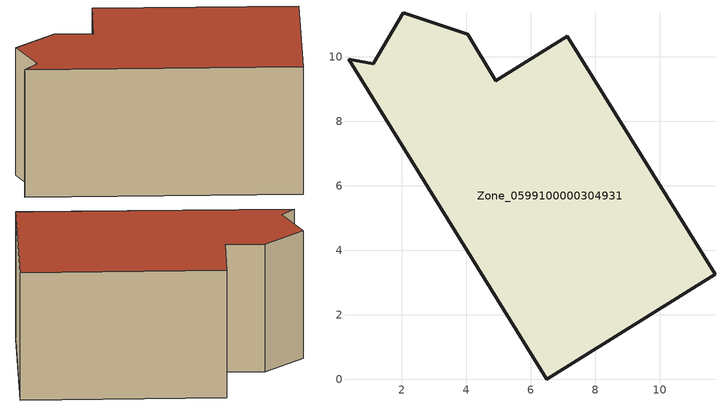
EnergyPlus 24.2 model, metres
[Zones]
Zone_0599100000304931
 floor ground (C_G): 4.92,9.25 7.13,10.63 11.71,3.26 6.5,0 0.35,9.92 1.12,9.78 2.04,11.36 4.05,10.69 z0
 wall outside (C_F): 7.13,10.63 4.92,9.25 4.05,10.69 2.04,11.36 1.12,9.78 0.35,9.92 6.5,0 11.71,3.26 7.13,10.63 z0:5.87
 roof outside (C_R): 0.35,9.92 6.5,0 11.71,3.26 7.13,10.63 4.92,9.25 4.05,10.69 2.04,11.36 1.12,9.78 z5.87
[BUILDING]
Pand.0599100000304931: North Axis=0; Terrain=City; Loads Convergence Tolerance Value=0.04; Temperature Convergence Tolerance Value=0.4; Solar Distribution=FullExterior; Maximum Number of Warmup Days=25; Minimum Number of Warmup Days=1
[Site:Location]
Rotterdam.The.Hague.AP_ZH_NLD Design_Conditions: Latitude=51.96; Longitude=4.45; Time Zone=1; Elevation=-4.5
[SITE:GROUNDTEMPERATURE:BUILDINGSURFACE]
18, 18, 18, 18, 18, 18, 18, 18, 18, 18, 18, 18
[MATERIAL] Thermal Absorptance=0.9; Solar Absorptance=0.7; Visible Absorptance=0.7
Name | Roughness | Thickness | Conductivity | Density | Specific Heat
G.TI.1965-1974 | MediumSmooth | 0.15 | 0.882353 | 540 | 1210
F.TI.1965-1974 | Rough | 0.3 | 0.697674 | 1920 | 840
R.TI.1965-1974 | MediumRough | 0.2 | 0.232558 | 1500 | 1000
[CONSTRUCTION]
C_G: G.TI.1965-1974
C_F: F.TI.1965-1974
C_R: R.TI.1965-1974
[ZONE]
Zone_0599100000304931: Type=1; Multiplier=1; Ceiling Height=Autocalculate; Volume=Autocalculate; Floor Area=autocalculate; Part of Total Floor Area=Yes
[ZONEINFILTRATION:DESIGNFLOWRATE]
Infil_Zone_0599100000304931: Zone or ZoneList or Space or SpaceList=Zone_0599100000304931; Schedule=AlwaysOn; Design Flow Rate Calculation Method=Flow/Area; Flow Rate per Floor Area=0.003; Constant Term Coefficient=1; Temperature Term Coefficient=0; Velocity Term Coefficient=0; Velocity Squared Term Coefficient=0
[HVACTEMPLATE:ZONE:IDEALLOADSAIRSYSTEM]
Zone_0599100000304931: Maximum Heating Supply Air Temperature=50; Minimum Cooling Supply Air Temperature=13; Maximum Heating Supply Air Humidity Ratio=0.0156; Minimum Cooling Supply Air Humidity Ratio=0.0077; Heating Limit=NoLimit; Cooling Limit=NoLimit; Dehumidification Control Type=ConstantSensibleHeatRatio; Cooling Sensible Heat Ratio=0.7; Dehumidification Setpoint=60; Humidification Control Type=None; Humidification Setpoint=30; Outdoor Air Method=None; Outdoor Air Flow Rate per Person=0.00944; Outdoor Air Flow Rate per Zone Floor Area=0; Outdoor Air Flow Rate per Zone=0; Demand Controlled Ventilation Type=None; Outdoor Air Economizer Type=NoEconomizer; Heat Recovery Type=None; Sensible Heat Recovery Effectiveness=0.7; Latent Heat Recovery Effectiveness=0.65
[ZONECONTROL:THERMOSTAT]
ThermostatControl_Zone_0599100000304931: Zone or ZoneList=Zone_0599100000304931; Control Type Schedule=DualSetpointControlType; Control 1=Thermostat_Zone_0599100000304931; Temperature Difference Between Cutout And Setpoint=0
[THERMOSTATSETPOINT:DUALSETPOINT]
Thermostat_Zone_0599100000304931: Heating Setpoint Temperature Schedule=HeatingSetpoint_Zone_0599100000304931; Cooling Setpoint Temperature Schedule=CoolingSetpoint_Zone_0599100000304931
[SCHEDULE:COMPACT]
HeatingSetpoint_Zone_0599100000304931: Through: 12/31, For: AllDays, Until: 24:00, 21
CoolingSetpoint_Zone_0599100000304931: Through: 12/31, For: AllDays, Until: 24:00, 24
DualSetpointControlType: Through: 12/31, For: AllDays, Until: 24:00, 4
AlwaysOn: Through: 12/31, For: AllDays, Until: 24:00, 1
